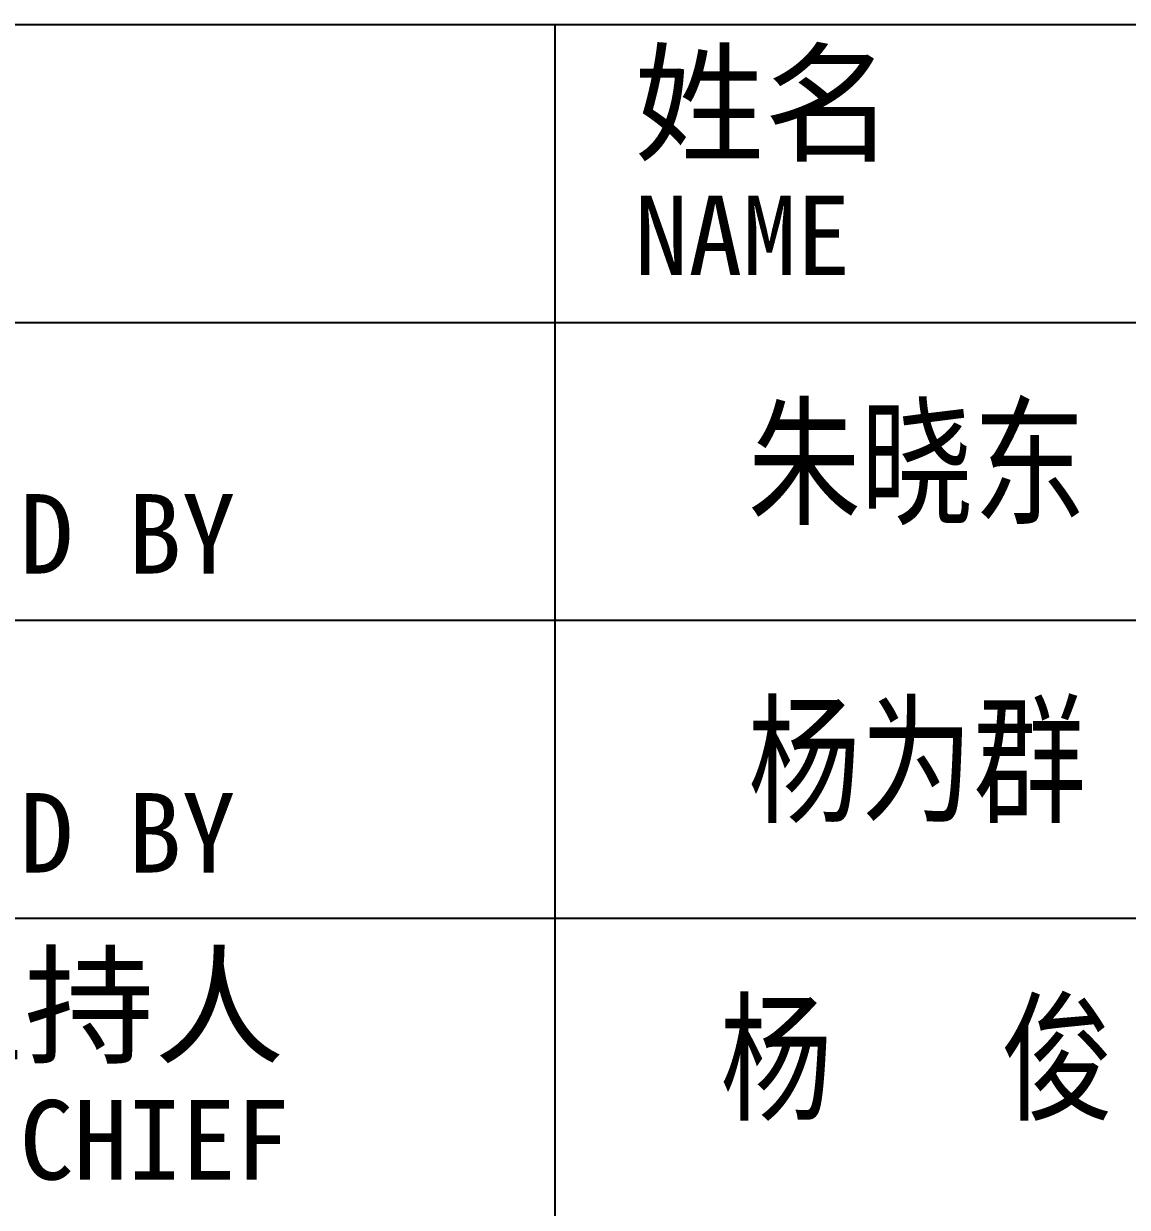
# Model space of a CAD drawing. Extents: x -26219 to 315419, y -160410 to -120810.
# Drawn here: x 175724 to 177113, y -148888 to -147398 of the extents above; entities that cross this region are included whole.
import ezdxf
from ezdxf.enums import TextEntityAlignment as Align
from ezdxf.xclip import XClip

# ---------------------------------------------------------------- set-up
doc = ezdxf.new("R2010")
doc.units = 0
doc.header["$LTSCALE"] = 1000
doc.header["$MEASUREMENT"] = 0
doc.header["$XCLIPFRAME"] = 0
doc.linetypes.add('104-14# 核心筒$2$DOTE', pattern=[2.42, 2, -0.2, 0.02, -0.2])
doc.layers.add('00-图签签名_10', color=10, linetype='Continuous')
doc.layers.add('104-14# 核心筒$2$A_AXIS-轴线', color=36, linetype='104-14# 核心筒$2$DOTE')
doc.styles.add('华文细黑', font='STXIHEI_0.TTF', dxfattribs={"width": 0.8, "height": 10})
doc.styles.add('图签信息$0$华文细黑', font='STXIHEI_0.TTF', dxfattribs={"height": 10})

# ---------------------------------------------------------------- blocks, each defined once
blk = doc.blocks.new('104-14# 核心筒')
at = {"layer": '104-14# 核心筒$2$A_AXIS-轴线'}
for p, q in [((-9370.1, 105800), (120259.9, 105800)), ((-24839, 16700), (120259.9, 16700)), ((-24839, 11750), (120259.9, 11750))]:
    blk.add_line(p, q, dxfattribs=at)
blk = doc.blocks.new('图签信息')
at = {"const_width": 0.05}
for points in [[(-62.5, 103.262), (-2.5, 103.262), (-2.5, 163.262), (-62.5, 163.262), (-62.5, 103.262)], [(-37.5, 163.262), (-37.5, 103.262)], [(-62.5, 155.762), (-2.5, 155.762)], [(-62.5, 148.262), (-2.5, 148.262)], [(-62.5, 140.762), (-2.5, 140.762)]]:
    blk.add_lwpolyline(points, dxfattribs=at)
at = {"style": '图签信息$0$华文细黑'}
for s, height, p in [('姓名', 2.4, (-35.504, 162.474)), ('NAME', 2, (-35.5, 158.956)), ('APPROVED BY', 2, (-60.5, 151.442)), ('VERIFIED BY', 2, (-60.5, 143.915)), ('设计主持人', 2.4, (-60.678, 139.762)), ('DESIGN CHIEF', 2, (-60.5, 136.185))]:
    blk.add_text(s, height=height, dxfattribs=at).set_placement(p, align=Align.TOP_LEFT)
blk = doc.blocks.new('图签-A1')
at = {"color": 2}
blk.add_blockref('图签信息', (0, 0), dxfattribs=at)

msp = doc.modelspace()

# ---------------------------------------------------------------- block references
at = {"xscale": 50, "yscale": 50, "zscale": 50}
msp.add_blockref('图签-A1', (178267.6, -155562.5), dxfattribs=at)
ref = msp.add_blockref('104-14# 核心筒', (201591, -159600))
XClip(ref).set_block_clipping_path([(32000, 6700), (42400, 18198.7390783391)])
ref = msp.add_blockref('104-14# 核心筒', (150626, -164550))
XClip(ref).set_block_clipping_path([(94550.0000000024, 12139.8027840568), (105750.0000113929, 22499.9999875159)])
ref = msp.add_blockref('104-14# 核心筒', (162825.3, -253650))
XClip(ref).set_block_clipping_path([(94442.2879467641, 101022.6274729816), (105150.0000113929, 111550)])

# ---------------------------------------------------------------- texts
at = {"layer": '00-图签签名_10', "char_height": 130, "attachment_point": 5, "style": '华文细黑'}
for s, insert, width in [('朱晓东', (176848.3, -147957.4), 7373.555), ('杨为群', (176848.3, -148332.4), 1604.887), ('杨   俊', (176848.3, -148707.4), 6164.565)]:
    msp.add_mtext(s, dxfattribs=dict(at, insert=insert, width=width))

doc.saveas('drawing.dxf')
